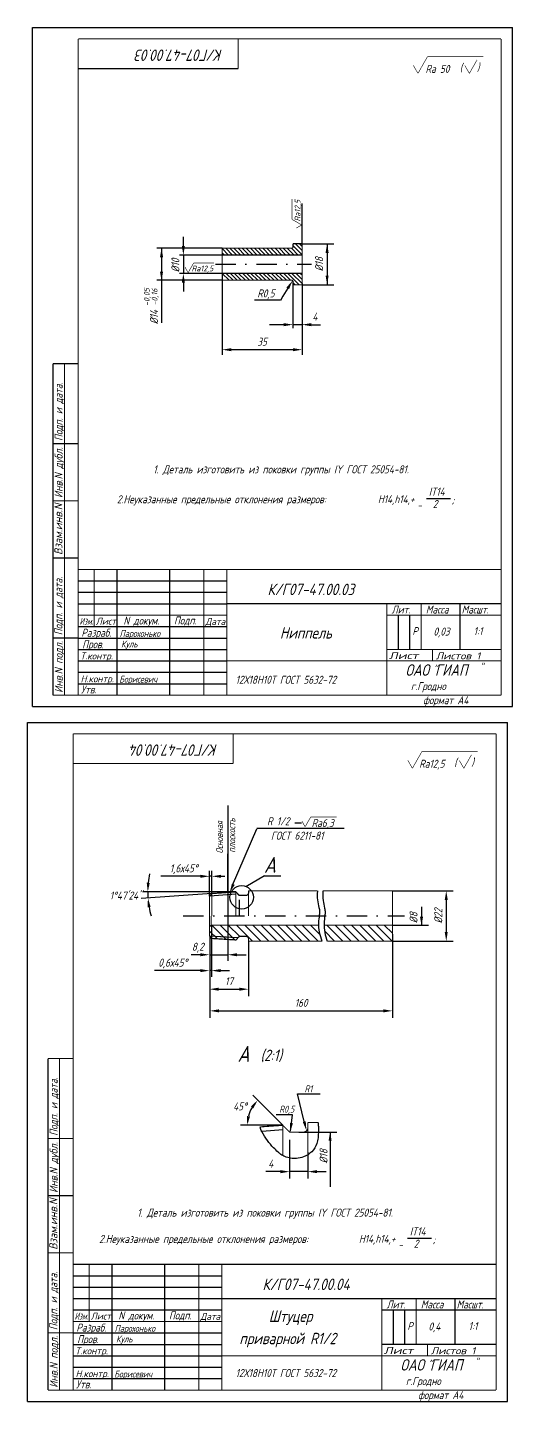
# Model space of a CAD drawing. Extents: x 2031 to 3302, y 282 to 887.
# Drawn here: x 2644 to 2857, y 286 to 887 of the extents above; entities that cross this region are included whole.
import ezdxf
from ezdxf.enums import TextEntityAlignment as Align

# ---------------------------------------------------------------- set-up
doc = ezdxf.new("R2010")
doc.units = 0
doc.header["$LTSCALE"] = 0.7
doc.header["$MEASUREMENT"] = 0
doc.linetypes.add('DASHDOT', pattern=[25.4, 12.7, -6.35, 0, -6.35])
doc.layers.get('0').update_dxf_attribs({"linetype": 'CONTINUOUS'})
doc.layers.get('DEFPOINTS').update_dxf_attribs({"linetype": 'CONTINUOUS'})
doc.styles.add('ROMANC', font='romanc', dxfattribs={"width": 0.8, "oblique": 15, "height": 3.5})
doc.dimstyles.get("Standard").update_dxf_attribs({"dimtxt": 0.18, "dimasz": 0.18, "dimexe": 0.18, "dimexo": 0.0625, "dimgap": 0.09, "dimtad": 0, "dimtih": 1, "dimtoh": 1, "dimdec": 4, "dimzin": 0, "dimdsep": 46, "dimtxsty": 'Standard', "dimcen": 0.09, "dimadec": 0, "dimazin": 0, "dimtfac": 1, "dimtdec": 4, "dimtofl": 0, "dimtmove": 0, "dimatfit": 3, "dimfxl": 0, "dimtolj": 1, "dimtzin": 0, "dimarcsym": 0})

# ---------------------------------------------------------------- blocks, each defined once
blk = doc.blocks.new('*D3')
at = {"color": 0, "linetype": 'ByBlock'}
for p, q in [((2231.37, 517.76), (2257.9, 517.76)), ((2254.9, 513.76), (2254.9, 499.76)), ((2231.37, 495.76), (2257.9, 495.76))]:
    blk.add_line(p, q, dxfattribs=at)
for points in [[(2254.23, 513.76), (2255.56, 513.76), (2254.9, 517.76)], [(2254.23, 499.76), (2255.56, 499.76), (2254.9, 495.76)]]:
    blk.add_solid(points, dxfattribs=at)
at = {"layer": 'DEFPOINTS', "color": 0, "linetype": 'ByBlock'}
for p in [(2231.37, 517.76), (2231.37, 495.76), (2254.9, 495.76)]:
    blk.add_point(p, dxfattribs=at)
at = {"color": 0, "linetype": 'ByBlock', "style": 'ROMANC', "oblique": 15, "width": 0.8}
blk.add_text('%%C22', height=3.5, rotation=90, dxfattribs=at).set_placement((2251.4, 506.76), align=Align.MIDDLE_CENTER)

msp = doc.modelspace()

# ---------------------------------------------------------------- linework, layer by layer
for p, q in [((2646.56503, 886.75842), (2856.56503, 886.75842)), ((2646.56503, 589.75842), (2646.56503, 886.75842)), ((2856.56503, 589.75842), (2856.56503, 886.75842)), ((2764.509, 791.733), (2764.509, 809.715)), ((2729.509, 790.233), (2701.011, 790.233)), ((2760.509, 791.733), (2760.509, 790.733)), ((2729.509, 776.233), (2701.011, 776.233)), ((2760.509, 775.733), (2760.509, 774.733)), ((2754.99038, 767.463), (2743.698, 767.463)), ((2818.91824, 680.80741), (2829.40951, 680.80741)), ((2806.56503, 629.75842), (2806.56503, 614.75842)), ((2811.56503, 629.75842), (2811.56503, 614.75842)), ((2646.56503, 589.75842), (2856.56503, 589.75842)), ((2646.56503, 589.75842), (2856.56503, 589.75842)), ((2644.37303, 582.87542), (2854.37303, 582.87542)), ((2644.37303, 285.87542), (2644.37303, 582.87542)), ((2854.37303, 285.87542), (2854.37303, 582.87542)), ((2732.038, 546.521), (2732.038, 478.596)), ((2734.10109, 511.64045), (2744.67556, 536.38216)), ((2782.883, 536.462), (2744.695, 536.462)), ((2761.271, 538.912), (2764.204, 538.912)), ((2748.039, 515.81), (2739.88, 510.969)), ((2748.047, 515.771), (2755.195, 515.771)), ((2735.538, 508.716), (2695.033, 508.716)), ((2725.04424, 507.99852), (2724.038, 506.84336)), ((2735.64302, 507.72639), (2724.11534, 506.93215)), ((2735.58815, 507.72261), (2724.11534, 506.93215)), ((2733.6248, 507.58734), (2724.11534, 506.93215)), ((2734.5537, 508.65371), (2725.04424, 507.99852)), ((2737.038, 507.216), (2735.515, 508.739)), ((2737.038, 507.216), (2737.038, 507.163)), ((2739.038, 507.216), (2737.24511, 507.216)), ((2741.038, 509.216), (2741.038, 508.216)), ((2725.05929, 488.35533), (2724.12349, 489.41565)), ((2735.60118, 488.6997), (2724.12349, 489.41565)), ((2735.60118, 488.6997), (2724.12349, 489.41565)), ((2736.46765, 488.64565), (2724.12349, 489.41565)), ((2733.637, 488.82222), (2724.12349, 489.41565)), ((2734.5728, 487.7619), (2725.05929, 488.35533)), ((2737.038, 489.216), (2735.515, 487.693)), ((2740.038, 489.216), (2737.24511, 489.216)), ((2739.038, 489.216), (2737.24511, 489.216)), ((2765.45083, 408.27426), (2762.459, 420.495)), ((2762.459, 420.495), (2772.404, 420.495)), ((2760.313, 411.242), (2753.112, 411.242)), ((2759.456, 404.046), (2760.313, 411.242)), ((2756.18442, 404.67512), (2746.86507, 404.0193)), ((2810.59824, 357.34741), (2821.08951, 357.34741)), ((2804.37303, 325.87542), (2804.37303, 310.87542)), ((2809.37303, 325.87542), (2809.37303, 310.87542)), ((2644.37303, 285.87542), (2854.37303, 285.87542)), ((2644.37303, 285.87542), (2854.37303, 285.87542))]:
    msp.add_line(p, q)
at = {"color": 0, "linetype": 'ByBlock'}
for p, q in [((2712.569, 791.233), (2712.569, 795.233)), ((2703.023, 790.233), (2703.023, 776.233)), ((2729.509, 787.233), (2710.854, 787.233)), ((2712.569, 787.233), (2712.569, 779.233)), ((2764.509, 792.196), (2778.452, 792.196)), ((2775.452, 792.196), (2775.452, 774.221)), ((2703.023, 776.233), (2703.023, 768.233)), ((2729.53847, 779.233), (2710.854, 779.233)), ((2712.569, 775.233), (2712.569, 771.233)), ((2729.509, 779.233), (2729.509, 743.674)), ((2756.14233, 769.2844), (2754.99038, 767.419)), ((2758.24403, 772.68776), (2756.14233, 769.2844)), ((2760.509, 774.733), (2760.509, 755.193)), ((2764.509, 774.733), (2764.509, 761.968)), ((2764.509, 774.733), (2764.509, 743.674)), ((2764.509, 774.221), (2778.452, 774.221)), ((2703.023, 768.233), (2703.023, 757.577)), ((2752.509, 756.794), (2750.27246, 756.794)), ((2756.509, 756.794), (2752.509, 756.794)), ((2764.509, 756.794), (2760.509, 756.794)), ((2768.509, 756.794), (2772.509, 756.794)), ((2760.509, 745.846), (2733.509, 745.846)), ((2732.038, 508.48038), (2732.038, 525.356)), ((2724.038, 506.84336), (2724.038, 517.952)), ((2724.038, 506.84336), (2724.038, 516.813)), ((2725.038, 507.99135), (2725.038, 517.952)), ((2716.038, 515.562), (2702.725, 515.562)), ((2720.038, 515.562), (2716.038, 515.562)), ((2725.038, 515.562), (2724.038, 515.562)), ((2729.038, 515.562), (2730.693, 515.562)), ((2725.04424, 507.99852), (2694.09302, 505.86603)), ((2816.757, 502.216), (2816.757, 494.216)), ((2724.82129, 494.216), (2724.82129, 471.6)), ((2804.038, 494.216), (2819.757, 494.216)), ((2724.12349, 489.41565), (2724.12349, 453.72)), ((2741.038, 487.216), (2741.038, 463.191)), ((2804.038, 490.216), (2804.038, 475.073)), ((2720.038, 481.251), (2716.038, 481.251)), ((2724.038, 481.251), (2732.038, 481.251)), ((2736.038, 481.251), (2740.038, 481.251)), ((2804.038, 480.121), (2804.038, 453.72)), ((2716.038, 474.31), (2699.94995, 474.31)), ((2720.038, 474.31), (2716.038, 474.31)), ((2724.82129, 474.31), (2724.038, 474.31)), ((2728.82129, 474.31), (2732.82129, 474.31)), ((2728.038, 466.191), (2737.038, 466.191)), ((2728.12349, 456.72), (2800.038, 456.72)), ((2756.061, 406.675), (2742.95278, 419.78322)), ((2756.061, 406.675), (2737.52318, 406.675)), ((2763.061, 403.675), (2779.774, 403.675)), ((2776.774, 403.675), (2776.774, 394.96747)), ((2776.774, 403.675), (2776.774, 386.96747)), ((2759.061, 394.42137), (2759.061, 383.402)), ((2767.035, 394.96747), (2767.035, 383.402)), ((2751.061, 386.402), (2748.60245, 386.402)), ((2755.061, 386.402), (2751.061, 386.402)), ((2767.035, 386.402), (2759.061, 386.402)), ((2771.035, 386.402), (2775.035, 386.402)), ((2776.774, 386.96747), (2776.774, 379.80328))]:
    msp.add_line(p, q, dxfattribs=at)
at = {"color": 0}
for p, q in [((2732.31478, 787.233), (2729.509, 790.03878)), ((2730.51873, 787.233), (2729.509, 788.24273)), ((2734.11083, 787.233), (2731.11083, 790.233)), ((2735.90688, 787.233), (2732.90688, 790.233)), ((2737.70293, 787.233), (2734.70293, 790.233)), ((2739.49898, 787.233), (2736.49898, 790.233)), ((2741.29503, 787.233), (2738.29503, 790.233)), ((2743.09108, 787.233), (2740.09108, 790.233)), ((2744.88714, 787.233), (2741.88714, 790.233)), ((2746.68319, 787.233), (2743.68319, 790.233)), ((2748.47924, 787.233), (2745.47924, 790.233)), ((2750.27529, 787.233), (2747.27529, 790.233)), ((2752.07134, 787.233), (2749.07134, 790.233)), ((2753.86739, 787.233), (2750.86739, 790.233)), ((2755.66344, 787.233), (2752.66344, 790.233)), ((2757.45949, 787.233), (2754.45949, 790.233)), ((2759.25555, 787.233), (2756.25555, 790.233)), ((2761.0516, 787.233), (2758.0516, 790.233)), ((2762.84765, 787.233), (2759.84765, 790.233)), ((2764.509, 787.3677), (2760.509, 791.3677)), ((2764.509, 789.16375), (2761.43975, 792.233)), ((2764.509, 790.9598), (2763.2358, 792.233)), ((2732.53847, 776.233), (2729.53847, 779.233)), ((2734.33452, 776.233), (2731.33452, 779.233)), ((2736.13057, 776.233), (2733.13057, 779.233)), ((2737.92662, 776.233), (2734.92662, 779.233)), ((2739.72267, 776.233), (2736.72267, 779.233)), ((2741.51873, 776.233), (2738.51873, 779.233)), ((2743.31478, 776.233), (2740.31478, 779.233)), ((2745.11083, 776.233), (2742.11083, 779.233)), ((2746.90688, 776.233), (2743.90688, 779.233)), ((2748.70293, 776.233), (2745.70293, 779.233)), ((2750.49898, 776.233), (2747.49898, 779.233)), ((2752.29503, 776.233), (2749.29503, 779.233)), ((2754.09108, 776.233), (2751.09108, 779.233)), ((2755.88714, 776.233), (2752.88714, 779.233)), ((2757.68319, 776.233), (2754.68319, 779.233)), ((2759.47924, 776.233), (2756.47924, 779.233)), ((2763.27529, 774.233), (2758.27529, 779.233)), ((2764.509, 774.79534), (2760.07134, 779.233)), ((2761.47924, 774.233), (2760.509, 775.20324)), ((2764.509, 776.59139), (2761.86739, 779.233)), ((2764.509, 778.38744), (2763.66344, 779.233)), ((2731.29578, 487.96632), (2725.0461, 494.216)), ((2732.038, 490.8162), (2728.6382, 494.216)), ((2737.2303, 489.216), (2732.2303, 494.216)), ((2742.82241, 487.216), (2735.82241, 494.216)), ((2746.41451, 487.216), (2739.41451, 494.216)), ((2750.00661, 487.216), (2743.00661, 494.216)), ((2753.59871, 487.216), (2746.59871, 494.216)), ((2757.19082, 487.216), (2750.19082, 494.216)), ((2760.78292, 487.216), (2753.78292, 494.216)), ((2764.37502, 487.216), (2757.37502, 494.216)), ((2767.96712, 487.216), (2760.96712, 494.216)), ((2771.55923, 487.216), (2764.55923, 494.216)), ((2772.25557, 490.11176), (2768.15133, 494.216)), ((2782.33553, 487.216), (2775.33553, 494.216)), ((2785.92764, 487.216), (2778.92764, 494.216)), ((2789.51974, 487.216), (2782.51974, 494.216)), ((2793.11184, 487.216), (2786.11184, 494.216)), ((2796.70394, 487.216), (2789.70394, 494.216)), ((2800.29605, 487.216), (2793.29605, 494.216)), ((2803.88815, 487.216), (2796.88815, 494.216)), ((2804.038, 490.65825), (2800.48025, 494.216)), ((2727.46471, 488.20529), (2724.038, 491.632)), ((2735.12686, 487.72734), (2732.038, 490.8162)), ((2778.74343, 487.216), (2774.29775, 491.66168))]:
    msp.add_line(p, q, dxfattribs=at)
at = {"linetype": 'DASHDOT'}
for p, q in [((2726.626, 783.233), (2768.667, 783.233)), ((2712.555, 498.216), (2809.372, 498.216))]:
    msp.add_line(p, q, dxfattribs=at)
at = {"linetype": 'Continuous'}
for p, q in [((2666.56503, 644.75842), (2731.56503, 644.75842)), ((2666.56503, 639.75842), (2731.56503, 639.75842)), ((2666.56503, 634.75842), (2731.56503, 634.75842)), ((2666.56503, 619.75842), (2731.56503, 619.75842)), ((2666.56503, 614.75842), (2731.56503, 614.75842)), ((2666.56503, 609.75842), (2731.56503, 609.75842)), ((2666.56503, 604.75842), (2731.56503, 604.75842)), ((2666.56503, 599.75842), (2731.56503, 599.75842)), ((2664.37303, 340.87542), (2729.37303, 340.87542)), ((2664.37303, 335.87542), (2729.37303, 335.87542)), ((2664.37303, 330.87542), (2729.37303, 330.87542)), ((2664.37303, 315.87542), (2729.37303, 315.87542)), ((2664.37303, 310.87542), (2729.37303, 310.87542)), ((2664.37303, 305.87542), (2729.37303, 305.87542)), ((2664.37303, 300.87542), (2729.37303, 300.87542)), ((2664.37303, 295.87542), (2729.37303, 295.87542))]:
    msp.add_line(p, q, dxfattribs=at)
for points, const_width in [([(2666.56503, 881.75842), (2851.56503, 881.75842)], 0.5), ([(2666.56503, 594.75842), (2666.56503, 881.75842)], 0.5), ([(2736.54598, 868.75842), (2736.54598, 881.75842)], 0.5), ([(2851.56503, 594.75842), (2851.56503, 881.75842)], 0.5), ([(2815.20373, 866.68643), (2819.36928, 874.026)], 0.25), ([(2819.36928, 874.026), (2843.73, 874.026)], 0.3), ([(2837.69173, 866.68643), (2841.03095, 872.57003)], 0.25), ([(2666.54598, 868.75842), (2736.54598, 868.75842)], 0.5), ([(2813.1701, 870.18643), (2815.20373, 866.68643)], 0.25), ([(2835.6581, 870.18643), (2837.69173, 866.68643)], 0.25), ([(2760.106, 802.82299), (2760.106, 811.69558)], 0.3), ([(2764.35457, 800.41173), (2760.106, 802.82299)], 0.25), ([(2761.941, 799.00936), (2764.35457, 800.41173)], 0.25), ([(2729.509, 790.233), (2760.009, 790.233)], 0.5), ([(2729.509, 790.233), (2729.509, 776.233)], 0.5), ([(2729.509, 787.233), (2764.509, 787.233)], 0.5), ([(2760.509, 792.233), (2764.509, 792.233)], 0.5), ([(2760.509, 792.233), (2760.509, 790.733)], 0.5), ([(2764.509, 792.233), (2764.509, 774.233)], 0.5), ([(2713.27236, 781.95), (2714.67473, 779.53643)], 0.25), ([(2714.67473, 779.53643), (2717.08599, 783.785)], 0.25), ([(2717.08599, 783.785), (2725.95858, 783.785)], 0.3), ([(2729.509, 779.233), (2764.509, 779.233)], 0.5), ([(2729.509, 776.233), (2760.009, 776.233)], 0.5), ([(2760.509, 775.733), (2760.509, 774.233)], 0.5), ([(2760.509, 774.233), (2764.509, 774.233)], 0.5), ([(2655.56503, 594.75842), (2655.56503, 739.75842)], 0.5), ([(2655.56503, 739.75842), (2666.56503, 739.75842)], 0.5), ([(2660.56503, 594.75842), (2660.56503, 739.75842)], 0.5), ([(2655.56503, 704.75842), (2666.56503, 704.75842)], 0.5), ([(2655.56503, 679.75842), (2666.56503, 679.75842)], 0.5), ([(2655.56503, 654.75842), (2666.56503, 654.75842)], 0.5), ([(2666.56503, 649.75842), (2666.56503, 594.75842)], 0.5), ([(2673.56503, 649.75842), (2673.56503, 624.75842)], 0.5), ([(2683.56503, 649.75842), (2683.56503, 594.75842)], 0.5), ([(2706.56503, 649.75842), (2706.56503, 594.75842)], 0.5), ([(2721.56503, 649.75842), (2721.56503, 594.75842)], 0.5), ([(2731.56503, 649.75842), (2731.56503, 594.75842)], 0.5), ([(2801.56503, 634.75842), (2801.56503, 594.75842)], 0.5), ([(2816.56503, 634.75842), (2816.56503, 614.75842)], 0.5), ([(2833.56503, 634.75842), (2833.56503, 614.75842)], 0.5), ([(2655.56503, 619.75842), (2666.56503, 619.75842)], 0.5), ([(2821.56503, 614.75842), (2821.56503, 609.75842)], 0.5), ([(2731.56503, 609.75842), (2851.56503, 609.75842)], 0.5), ([(2731.56503, 609.75842), (2851.842, 609.75842)], 0.5), ([(2655.56503, 594.75842), (2851.56503, 594.75842)], 0.5), ([(2655.56503, 594.75842), (2851.56503, 594.75842)], 0.5), ([(2666.56503, 594.75842), (2851.56503, 594.75842)], 0.5), ([(2664.37303, 577.87542), (2849.37303, 577.87542)], 0.5), ([(2664.37303, 290.87542), (2664.37303, 577.87542)], 0.5), ([(2734.35398, 564.87542), (2734.35398, 577.87542)], 0.5), ([(2849.37303, 290.87542), (2849.37303, 577.87542)], 0.5), ([(2664.35398, 564.87542), (2734.35398, 564.87542)], 0.5), ([(2810.7341, 566.30343), (2812.76773, 562.80343)], 0.25), ([(2812.76773, 562.80343), (2816.93328, 570.143)], 0.25), ([(2816.93328, 570.143), (2841.294, 570.143)], 0.3), ([(2833.2221, 566.30343), (2835.25573, 562.80343)], 0.25), ([(2835.25573, 562.80343), (2838.59495, 568.68703)], 0.25), ([(2765.84273, 537.21343), (2768.25399, 541.462)], 0.25), ([(2768.25399, 541.462), (2779.60058, 541.462)], 0.3), ([(2764.44036, 539.627), (2765.84273, 537.21343)], 0.25), ([(2725.04424, 507.99852), (2724.038, 506.84336)], 0.5), ([(2724.038, 506.84336), (2724.038, 489.51251)], 0.5), ([(2725.038, 507.99135), (2725.038, 498.226)], 0.5), ([(2735.51941, 508.72025), (2725.04424, 507.99852)], 0.5), ([(2735.538, 508.716), (2735.538, 498.216)], 0.5), ([(2736.89155, 507.36245), (2735.538, 508.716)], 0.5), ([(2740.038, 507.216), (2737.038, 507.216)], 0.5), ([(2737.038, 505.333), (2737.038, 498.216)], 0.5), ([(2741.038, 498.216), (2741.038, 509.216)], 0.5), ([(2804.038, 509.216), (2804.038, 487.216)], 0.5), ([(2724.738, 494.216), (2724.038, 493.516)], 0.5), ([(2724.738, 498.216), (2724.738, 494.216)], 0.5), ([(2725.05929, 488.35533), (2724.038, 489.51251)], 0.5), ([(2725.05929, 488.35533), (2724.12349, 489.41565)], 0.5), ([(2735.53892, 487.70164), (2725.05929, 488.35533)], 0.5), ([(2735.53892, 487.70164), (2725.05929, 488.35533)], 0.5), ([(2736.89155, 489.06955), (2735.538, 487.716)], 0.5), ([(2736.89155, 489.06955), (2735.538, 487.716)], 0.5), ([(2740.038, 489.216), (2737.038, 489.216)], 0.5), ([(2741.038, 487.216), (2741.038, 488.216)], 0.5), ([(2653.37303, 290.87542), (2653.37303, 435.87542)], 0.5), ([(2653.37303, 435.87542), (2664.37303, 435.87542)], 0.5), ([(2658.37303, 290.87542), (2658.37303, 435.87542)], 0.5), ([(2756.04402, 406.67019), (2746.19139, 405.97684)], 0.5), ([(2758.76811, 403.96789), (2756.061, 406.675)], 0.5), ([(2756.061, 406.675), (2756.061, 393.4293)], 0.5), ([(2765.035, 403.675), (2759.47521, 403.675)], 0.5), ([(2771.47149, 407.923), (2767.035, 407.923)], 0.5), ([(2653.37303, 400.87542), (2664.37303, 400.87542)], 0.5), ([(2759.061, 400.42411), (2759.061, 392.35453)], 0.5), ([(2653.37303, 375.87542), (2664.37303, 375.87542)], 0.5), ([(2653.37303, 350.87542), (2664.37303, 350.87542)], 0.5), ([(2664.37303, 345.87542), (2664.37303, 290.87542)], 0.5), ([(2671.37303, 345.87542), (2671.37303, 320.87542)], 0.5), ([(2681.37303, 345.87542), (2681.37303, 290.87542)], 0.5), ([(2704.37303, 345.87542), (2704.37303, 290.87542)], 0.5), ([(2719.37303, 345.87542), (2719.37303, 290.87542)], 0.5), ([(2729.37303, 345.87542), (2729.37303, 290.87542)], 0.5), ([(2799.37303, 330.87542), (2799.37303, 290.87542)], 0.5), ([(2814.37303, 330.87542), (2814.37303, 310.87542)], 0.5), ([(2831.37303, 330.87542), (2831.37303, 310.87542)], 0.5), ([(2653.37303, 315.87542), (2664.37303, 315.87542)], 0.5), ([(2819.37303, 310.87542), (2819.37303, 305.87542)], 0.5), ([(2729.37303, 305.87542), (2849.37303, 305.87542)], 0.5), ([(2729.37303, 305.87542), (2849.65, 305.87542)], 0.5), ([(2653.37303, 290.87542), (2849.37303, 290.87542)], 0.5), ([(2653.37303, 290.87542), (2849.37303, 290.87542)], 0.5), ([(2664.37303, 290.87542), (2849.37303, 290.87542)], 0.5)]:
    msp.add_lwpolyline(points, dxfattribs=dict(const_width=const_width))
at = {"const_width": 0.5}
for points in [[(2760.009, 790.233, 0.414213562), (2760.509, 790.733, 0.414213562)], [(2760.509, 775.733, 0.414213562), (2760.009, 776.233, 0.414213562)], [(2737.24511, 507.216, -0.198912367), (2736.89155, 507.36245, -0.198912367)], [(2740.038, 507.216, 0.414213562), (2741.038, 508.216, 0.414213562)], [(2737.24511, 489.216, 0.198912367), (2736.89155, 489.06955, 0.198912367)], [(2736.89155, 489.06955, -0.198912367), (2737.24511, 489.216, -0.198912367)], [(2741.038, 488.216, 0.414213562), (2740.038, 489.216, 0.414213562)], [(2759.47521, 403.675, -0.198912367), (2758.76811, 403.96789, -0.198912367)], [(2767.035, 405.675, -0.414213562), (2765.035, 403.675, -0.414213562)]]:
    msp.add_lwpolyline(points, format="xyb", dxfattribs=at)
at = {"linetype": 'Continuous', "const_width": 0.5}
for points in [[(2666.56503, 649.75842), (2851.56503, 649.75842)], [(2731.56503, 634.75842), (2851.56503, 634.75842)], [(2666.56503, 629.75842), (2731.56503, 629.75842)], [(2666.56503, 624.75842), (2731.56503, 624.75842)], [(2801.56503, 629.75842), (2851.56503, 629.75842)], [(2801.56503, 614.75842), (2851.56503, 614.75842)], [(2741.038, 509.216), (2771.20129, 509.216)], [(2773.64177, 509.216), (2804.038, 509.216)], [(2724.738, 494.216), (2771.67772, 494.216)], [(2774.09338, 494.216), (2804.038, 494.216)], [(2741.038, 487.216), (2773.14874, 487.216)], [(2775.48565, 487.216), (2804.038, 487.216)], [(2767.035, 407.923), (2767.035, 393.75451)], [(2664.37303, 345.87542), (2849.37303, 345.87542)], [(2729.37303, 330.87542), (2849.37303, 330.87542)], [(2664.37303, 325.87542), (2729.37303, 325.87542)], [(2799.37303, 325.87542), (2849.37303, 325.87542)], [(2664.37303, 320.87542), (2729.37303, 320.87542)], [(2799.37303, 310.87542), (2849.37303, 310.87542)]]:
    msp.add_lwpolyline(points, dxfattribs=at)
for points in [[(2771.20129, 509.216, 0.001352787), (2771.18482, 509.05189, 0.058888299), (2771.263, 505.206, 0.025244967), (2771.89618, 501.88584, -0.048922069), (2772.142, 500.156, -0.050504444), (2772.04846, 498.53191, 0.025422972), (2771.702, 495.325, 0.065911613), (2772.01409, 491.16319, 0.036731071), (2773.14874, 487.216)], [(2773.64177, 509.216, 0.003167532), (2773.60182, 508.83189, 0.058888299), (2773.68, 504.986, 0.025244967), (2774.31318, 501.66584, -0.048922069), (2774.559, 499.936, -0.050504444), (2774.46546, 498.31191, 0.025422972), (2774.119, 495.105, 0.065911613), (2774.43109, 490.94319, 0.034637318), (2775.48565, 487.216)], [(2771.47149, 407.923, -0.022891384), (2771.61299, 406.10041, -0.027903813), (2771.49557, 401.22572, -0.061641556), (2770.97058, 398.67524, -0.115406871), (2768.765, 395.12526, -0.111916945), (2765.16757, 392.859, -0.055594355), (2762.03427, 392.13136, -0.082591673), (2759.50717, 392.25199, -0.038661301), (2756.97681, 393.00651, -0.063002127), (2755.27096, 393.9228, -0.02968145), (2754.00276, 394.94436, -0.015810354), (2752.03634, 396.84756, -0.036461826), (2749.37112, 400.02971, -0.031652233), (2746.8717, 404.00707, -0.071763745), (2746.25344, 405.67749, -0.003406183), (2746.19139, 405.97684, -0.007212414)]]:
    msp.add_lwpolyline(points, format="xyb")
msp.add_circle((2738.072, 506.37), 5.115)
at = {"color": 0, "linetype": 'ByBlock'}
for centre, radius, start, end in [((2735.45778, 508.716), 38.46282, 168.07749886, 174.03874943), ((2735.45778, 508.716), 38.46282, 180, 183.94136391), ((2735.45778, 508.716), 38.46282, 189.90261448, 195.86386505), ((2756.061, 406.675), 15.53782, 149.79105227, 165.20894773)]:
    msp.add_arc(centre, radius, start, end, dxfattribs=at)
for points in [[(2702.35633, 786.305), (2703.68967, 786.305), (2703.023, 790.305)], [(2711.90233, 791.233), (2713.23567, 791.233), (2712.569, 787.233)], [(2774.78533, 788.196), (2776.11867, 788.196), (2775.452, 792.196)], [(2702.35633, 779.998), (2703.68967, 779.998), (2703.023, 775.998)], [(2711.90233, 775.233), (2713.23567, 775.233), (2712.569, 779.233)], [(2757.6768, 773.03805), (2758.81125, 772.33748), (2760.34573, 776.09112)], [(2774.78533, 778.221), (2776.11867, 778.221), (2775.452, 774.221)], [(2756.509, 757.46067), (2756.509, 756.12733), (2760.509, 756.794)], [(2768.509, 757.46067), (2768.509, 756.12733), (2764.509, 756.794)], [(2733.509, 746.51267), (2733.509, 745.17933), (2729.509, 745.846)], [(2760.509, 746.51267), (2760.509, 745.17933), (2764.509, 745.846)], [(2697.86871, 512.67592), (2696.53718, 512.74525), (2696.99496, 508.716)], [(2720.038, 516.22867), (2720.038, 514.89533), (2724.038, 515.562)], [(2729.038, 516.22867), (2729.038, 514.89533), (2725.038, 515.562)], [(2696.90619, 502.02105), (2698.2298, 502.18174), (2697.08592, 506.07224)], [(2816.09033, 497.959), (2817.42367, 497.959), (2816.757, 493.959)], [(2720.038, 481.91767), (2720.038, 480.58433), (2724.038, 481.251)], [(2736.038, 481.91767), (2736.038, 480.58433), (2732.038, 481.251)], [(2720.038, 474.97667), (2720.038, 473.64333), (2724.038, 474.31)], [(2728.82129, 474.97667), (2728.82129, 473.64333), (2724.82129, 474.31)], [(2728.038, 466.85767), (2728.038, 465.52433), (2724.038, 466.191)], [(2737.038, 466.85767), (2737.038, 465.52433), (2741.038, 466.191)], [(2728.12349, 457.38667), (2728.12349, 456.05333), (2724.12349, 456.72)], [(2800.038, 457.38667), (2800.038, 456.05333), (2804.038, 456.72)], [(2743.16143, 414.08613), (2742.10511, 414.89974), (2745.0741, 417.6619)], [(2740.37693, 410.72754), (2741.69917, 410.55591), (2740.52318, 406.675)], [(2760.47821, 407.58797), (2759.1542, 407.74532), (2759.34413, 403.6946)], [(2777.44067, 399.87747), (2776.10733, 399.87747), (2776.774, 403.87747)], [(2755.061, 387.06867), (2755.061, 385.73533), (2759.061, 386.402)], [(2771.035, 387.06867), (2771.035, 385.73533), (2767.035, 386.402)]]:
    msp.add_solid(points, dxfattribs=at)
for points in [[(2735.02384, 511.79739), (2733.79779, 512.32139), (2732.8388, 508.38124)], [(2764.80328, 408.11573), (2766.09837, 408.43279), (2766.402, 404.389)]]:
    msp.add_solid(points)
at = {"layer": 'DEFPOINTS', "color": 0, "linetype": 'ByBlock'}
for p in [(2729.509, 787.233), (2760.009, 790.733), (2760.37594, 790.39336), (2704.541, 776.233), (2712.569, 779.233), (2729.509, 776.233), (2729.509, 776.233), (2729.53847, 779.233), (2760.509, 774.733), (2764.509, 774.733), (2764.509, 774.733), (2766.951, 774.733), (2775.452, 774.733), (2760.509, 764.968), (2729.509, 756.038), (2732.038, 522.356), (2724.038, 515.562), (2687.383, 508.716), (2697.062, 506.446), (2724.038, 506.84336), (2724.038, 506.84336), (2724.11534, 506.93215), (2724.11534, 506.93215), (2725.038, 507.99135), (2725.04424, 507.99852), (2725.11298, 507.00089), (2732.038, 508.48038), (2735.51941, 508.72025), (2735.538, 508.716), (2804.038, 506.216), (2804.038, 502.216), (2804.038, 494.216), (2816.757, 494.216), (2724.038, 489.51251), (2724.12349, 489.41565), (2724.12349, 489.41565), (2724.82129, 488.625), (2725.12155, 489.35339), (2804.038, 490.216), (2804.038, 490.216), (2732.038, 481.251), (2724.12349, 476.69665), (2741.038, 475.803), (2804.038, 480.121), (2804.038, 478.073), (2724.038, 474.31), (2741.038, 466.191), (2804.038, 456.72), (2740.981, 410.419), (2748.09373, 406.675), (2756.061, 406.675), (2756.061, 406.675), (2758.76811, 403.96789), (2759.04317, 403.77315), (2759.47521, 404.675), (2765.035, 403.675), (2759.061, 394.42137), (2767.035, 394.96747), (2767.035, 394.96747), (2776.774, 394.96747), (2759.061, 386.402)]:
    msp.add_point(p, dxfattribs=at)

# ---------------------------------------------------------------- texts
at = {"style": 'ROMANC', "oblique": 15, "width": 0.8}
for s, height, rotation, p in [('К/Г07-47.00.03', 5, 180, (2729.77499, 877.13323)), ('Подп. и дата.', 3.5, 90, (2659.74336, 705.9454)), ('Подп. и дата.', 3.5, 90, (2659.64526, 620.98522)), ('К/Г07-47.00.04', 5, 180, (2727.58299, 573.25023)), ('Подп. и дата.', 3.5, 90, (2657.55136, 402.0624)), ('Подп. и дата.', 3.5, 90, (2657.45326, 317.10222))]:
    msp.add_text(s, height=height, rotation=rotation, dxfattribs=at).set_placement(p)
for s, height, p in [('(', 3.5, (2833.50659, 867.51421)), (')', 3.5, (2841.00095, 867.64808)), ('IT14', 3.5, (2819.96737, 682.03057)), ('2.Неуказанные предельные отклонения размеров:', 3.5, (2683.51708, 678.67802)), ('H14,h14,+', 3.5, (2797.69337, 678.72744)), ('2', 3.5, (2821.71591, 676.61374)), (';', 3.5, (2829.93407, 678.3611)), ('-', 3.5, (2814.86131, 676.08799)), ('К/Г07-47.00.03', 5, (2749.37469, 638.51917)), ('Лит.', 3.5, (2803.66455, 630.47688)), ('Масса', 3.5, (2818.63586, 630.47688)), ('Масшт.', 3.5, (2834.28769, 630.47688)), ('N докум.', 3.5, (2686.34599, 625.63612)), ('Подп.', 3.5, (2708.45682, 625.69758)), ('Разраб.', 3.5, (2667.93458, 620.32635)), ('Парохонько', 3, (2684.69076, 620.2344)), ('Ниппель', 5, (2754.79071, 619.51243)), ('Р', 3.5, (2812.72915, 621.01781)), ('0,03', 3.5, (2821.97545, 620.81781)), ('1:1', 3.5, (2839.51799, 621.01781)), ('Пров.', 3.5, (2668.30528, 615.26354)), ('Куль', 3, (2685.31338, 615.62009)), ('ОАО ГИАП', 5, (2809.72994, 603.26929)), ('"', 3.5, (2821.7555, 603.91144)), ('"', 3.5, (2842.05489, 604.78582)), ('Борисевич', 3, (2684.52047, 600.26399)), ('12Х18Н10Т ГОСТ 5632-72', 3.5, (2735.4065, 599.76142)), ('Утв.', 3.5, (2667.81101, 595.50623)), ('г.Гродно', 3.5, (2812.09922, 596.95546)), ('формат А4', 3.5, (2817.43267, 590.81588)), ('(', 3.5, (2831.07059, 563.63121)), (')', 3.5, (2838.56495, 563.76508)), ('IT14', 3.5, (2811.64737, 358.57057)), ('2.Неуказанные предельные отклонения размеров:', 3.5, (2675.75108, 355.21802)), ('H14,h14,+', 3.5, (2789.37337, 355.26744)), ('2', 3.5, (2813.39591, 353.15374)), (';', 3.5, (2821.61407, 354.9011)), ('-', 3.5, (2806.54131, 352.62799)), ('К/Г07-47.00.04', 5, (2747.18269, 334.63617)), ('N докум.', 3.5, (2684.15399, 321.75312)), ('Подп.', 3.5, (2706.26482, 321.81458)), ('Штуцер', 5, (2749.93171, 320.70043)), ('Лит.', 3.5, (2801.47255, 326.59388)), ('Масса', 3.5, (2816.44386, 326.59388)), ('Масшт.', 3.5, (2832.09569, 326.59388)), ('Разраб.', 3.5, (2665.74258, 316.44335)), ('Парохонько', 3, (2682.49876, 316.3514)), ('Р', 3.5, (2810.53715, 317.13481)), ('0,4', 3.5, (2819.78345, 316.93481)), ('1:1', 3.5, (2837.32599, 317.13481)), ('Пров.', 3.5, (2666.11328, 311.38054)), ('Куль', 3, (2683.12138, 311.73709)), ('приварной R1/2', 5, (2737.04871, 310.94743)), ('ОАО ГИАП', 5, (2807.53794, 299.38629)), ('"', 3.5, (2819.5635, 300.02844)), ('"', 3.5, (2839.86289, 300.90282)), ('Утв.', 3.5, (2665.61901, 291.62323)), ('Борисевич', 3, (2682.32847, 296.38099)), ('12Х18Н10Т ГОСТ 5632-72', 3.5, (2735.4065, 296.57142)), ('г.Гродно', 3.5, (2809.90722, 293.07246)), ('формат А4', 3.5, (2815.24067, 286.93288))]:
    msp.add_text(s, height=height, dxfattribs=at).set_placement(p)
at = {"color": 0, "linetype": 'ByBlock', "style": 'ROMANC', "oblique": 15, "width": 0.8}
for s, height, p in [('Ra 50', 3.5, (2823.71059, 868.663)), ('Ra12,5', 2.5, (2720.91759, 781.367)), ('R0,5', 3.5, (2748.67773, 770.478)), ('4', 3.5, (2770.11873, 760.294)), ('35', 3.5, (2747.009, 749.346)), ('1. Деталь изготовить из поковки группы IY ГОСТ 25054-81.', 3.5, (2755.27627, 693.526)), ('Ra12,5', 3.5, (2821.27459, 564.78)), ('R 1/2', 3.5, (2754.08003, 539.63)), ('ГОСТ 6211-81', 3.5, (2762.36897, 533.331)), ('Ra6,3', 3.5, (2773.49459, 538.877)), ('А', 7, (2750.43875, 520.576)), ('1,6х45%%D', 3.5, (2712.73497, 519.062)), ('1%%D47\'24"', 3.5, (2687.383, 507.141)), ('8,2', 3.5, (2718.87127, 484.751)), ('0,6х45%%D', 3.5, (2707.94397, 477.81)), ('17', 3.5, (2732.538, 469.691)), ('160', 3.5, (2764.08074, 460.22)), ('А', 7, (2738.871, 437.891)), ('(2:1)', 5, (2750.999, 437.25)), ('R1', 3, (2767.28027, 422.629)), ('45%%D', 3.5, (2737.345, 414.939)), ('R0,5', 3, (2757.80227, 413.719)), ('4', 3.5, (2750.78327, 389.902)), ('1. Деталь изготовить из поковки группы IY ГОСТ 25054-81.', 3.5, (2748.29727, 368.478))]:
    msp.add_text(s, height=height, dxfattribs=at).set_placement(p, align=Align.MIDDLE_CENTER)
for s, height, p in [('Ra12,5', 2.5, (2762.524, 806.65459)), ('%%C10', 3.5, (2709.069, 782.68291)), ('%%C18', 3.5, (2771.952, 783.233)), ('-0,05', 2.5, (2696.527, 768.88531)), ('-0,16', 2.5, (2699.987, 768.88531)), ('%%C14', 3.5, (2699.726, 760.10125)), (' плоскость', 3, (2733.762, 532.59297)), ('Основная', 3, (2728.407, 532.59297)), ('%%C8', 3.5, (2813.257, 497.43691)), ('%%C18', 3.5, (2773.896, 393.10238))]:
    msp.add_text(s, height=height, rotation=90, dxfattribs=at).set_placement(p, align=Align.MIDDLE_CENTER)
at = {"style": 'ROMANC', "oblique": 15}
for s, width, p, p2 in [('Инв.N дубл.', 0.696626, (2659.74336, 680.99748), (2659.74336, 703.17341)), ('Взам.инв.N', 0.776513, (2659.64526, 656.10294), (2659.64526, 678.4924)), ('Инв.N подл.', 0.704992, (2659.82039, 595.77416), (2659.82039, 618.45141)), ('Инв.N дубл.', 0.696626, (2657.55136, 377.11448), (2657.55136, 399.29041)), ('Взам.инв.N', 0.776513, (2657.45326, 352.21994), (2657.45326, 374.6094)), ('Инв.N подл.', 0.704992, (2657.62839, 291.89116), (2657.62839, 314.56841))]:
    msp.add_text(s, height=3.5, rotation=90, dxfattribs=dict(at, width=width)).set_placement(p, p2, align=Align.FIT)
for s, width, p, p2 in [('Изм.', 0.642754, (2667.1633, 625.60662), (2673.13173, 625.60662)), ('Лист', 0.693042, (2674.23001, 625.61208), (2683.14055, 625.61208)), ('Дата', 0.651393, (2722.22207, 625.45751), (2730.87629, 625.45751)), ('Т.контр.', 0.698235, (2667.48547, 610.42113), (2681.74941, 610.42113)), ('Лист', 1.011317, (2802.44203, 610.55928), (2815.44468, 610.55928)), ('Листов 1', 0.875179, (2823.0118, 610.45278), (2842.51578, 610.45278)), ('Н.контр.', 0.686802, (2667.61398, 600.40458), (2682.13493, 600.40458)), ('Изм.', 0.642754, (2664.9713, 321.72362), (2670.93973, 321.72362)), ('Лист', 0.693042, (2672.03801, 321.72908), (2680.94855, 321.72908)), ('Дата', 0.651393, (2720.03007, 321.57451), (2728.68429, 321.57451)), ('Т.контр.', 0.698235, (2665.29347, 306.53813), (2679.55741, 306.53813)), ('Лист', 1.011317, (2800.25003, 306.67628), (2813.25268, 306.67628)), ('Листов 1', 0.875179, (2820.8198, 306.56978), (2840.32378, 306.56978)), ('Н.контр.', 0.686802, (2665.42198, 296.52158), (2679.94293, 296.52158))]:
    msp.add_text(s, height=3, dxfattribs=dict(at, width=width)).set_placement(p, p2, align=Align.FIT)

# ---------------------------------------------------------------- dimensions: what is measured, and where the dimension line sits
dim = msp.add_linear_dim(base=(2827.565, 487.216), p1=(2804.038, 509.216), p2=(2804.038, 487.216), angle=90, text='%%C22', dimstyle='Standard')
dim.commit()
dim.dimension.update_dxf_attribs({"geometry": '*D3', "text_midpoint": (2824.065, 498.216), "insert": (572.668, -8.542)})

doc.saveas('drawing.dxf')
